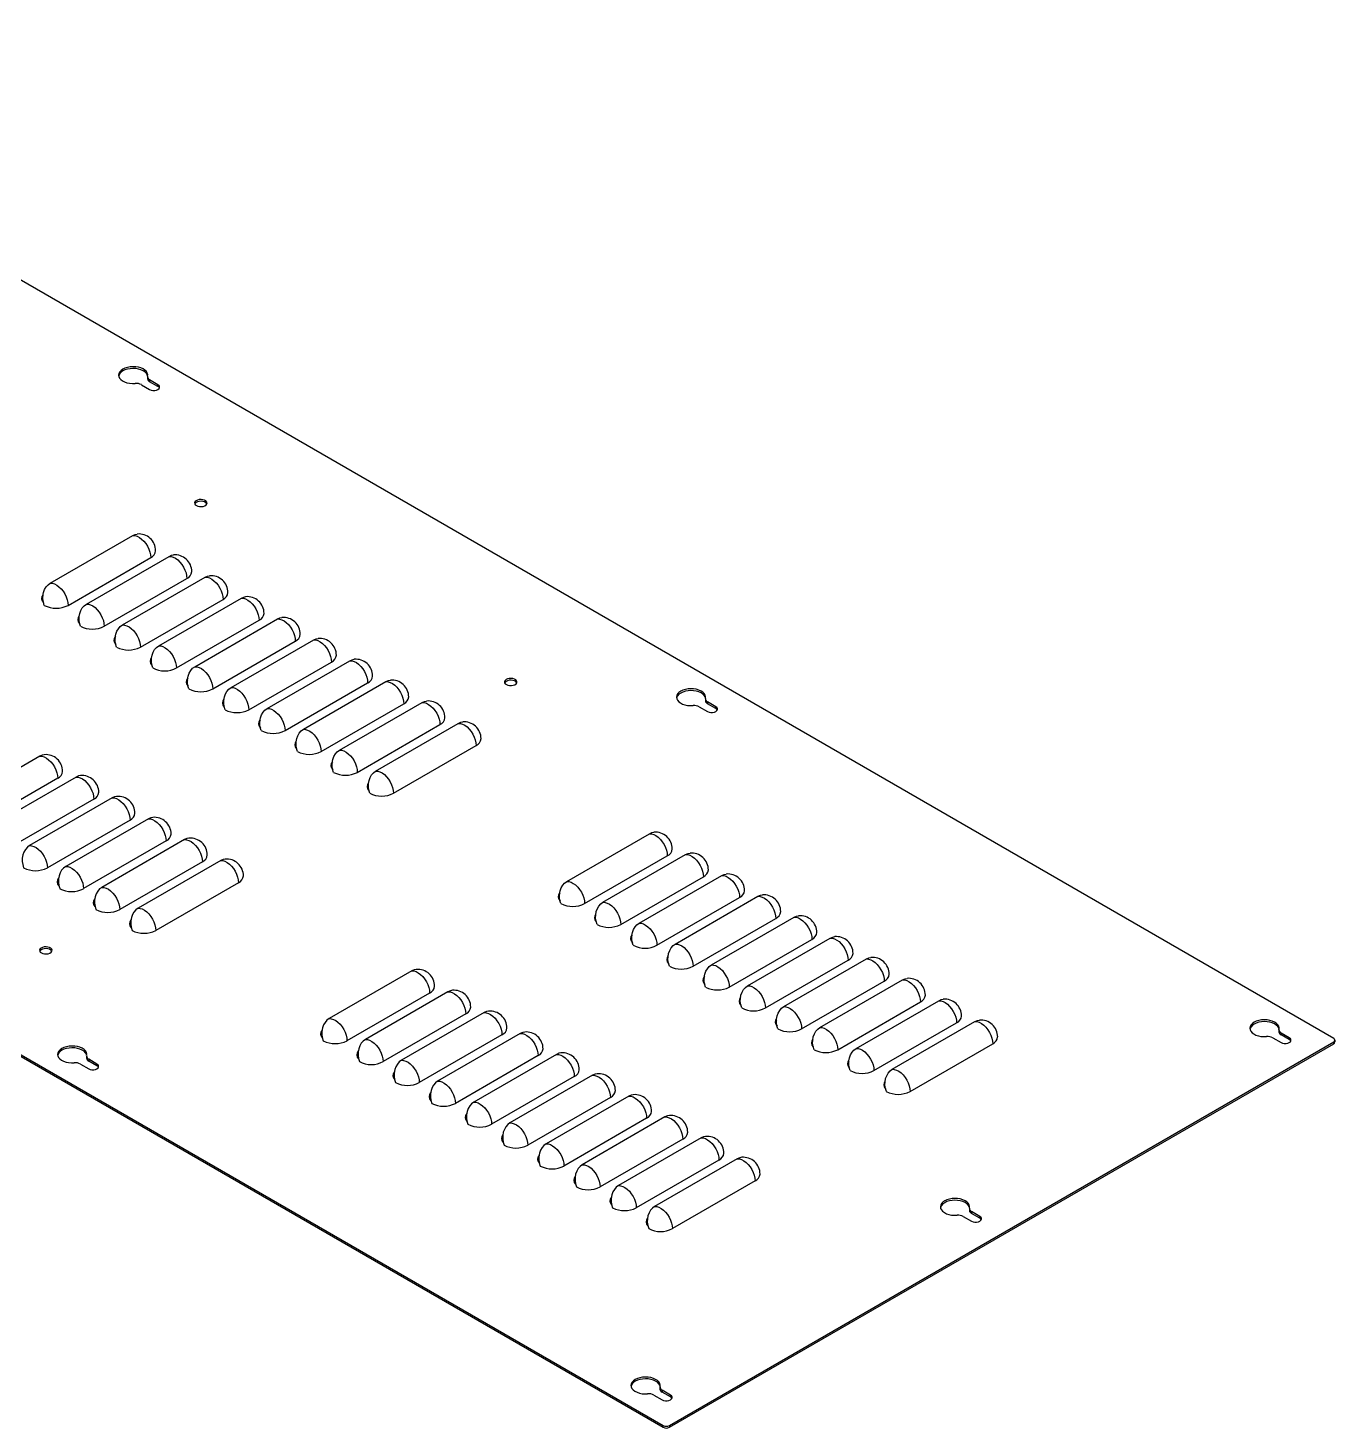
# Model space of a CAD drawing. Header units: millimetres. Extents: x -826 to 1751, y -781 to 1045.
# Drawn here: x 857 to 1751, y 86 to 1044 of the extents above; entities that cross this region are included whole.
import ezdxf

# ---------------------------------------------------------------- set-up
doc = ezdxf.new("R2010")
doc.units = ezdxf.units.MM

msp = doc.modelspace()

# ---------------------------------------------------------------- linework, layer by layer
at = {"color": 7, "linetype": 'Continuous', "lineweight": 25}
for p, q in [((1750.36, 352.81), (552.52, 1044.31)), ((938.55, 805.51), (938.55, 804.28)), ((934.36, 800.2), (940.01, 796.93)), ((945.67, 800.2), (940.01, 803.47)), ((940.01, 803.47), (940.01, 802.24)), ((945.67, 798.98), (940.01, 802.24)), ((945.67, 798.98), (945.67, 800.2)), ((93.61, 779.38), (1291.44, 87.88)), ((93.61, 778.16), (1291.44, 86.66)), ((871.95, 664.34), (928.52, 697)), ((884.15, 649.16), (940.72, 681.82)), ((896.7, 650.05), (953.27, 682.71)), ((908.9, 634.88), (965.47, 667.53)), ((921.45, 635.76), (978.02, 668.42)), ((933.65, 620.59), (990.22, 653.25)), ((946.2, 621.48), (1002.77, 654.13)), ((958.4, 606.3), (1014.97, 638.96)), ((970.95, 607.19), (1027.52, 639.85)), ((983.15, 592.02), (1039.71, 624.67)), ((995.7, 592.9), (1052.27, 625.56)), ((1007.89, 577.73), (1064.46, 610.39)), ((1020.45, 578.62), (1077.01, 611.27)), ((1032.64, 563.44), (1089.21, 596.1)), ((1045.19, 564.33), (1101.76, 596.99)), ((1320.39, 585.08), (1320.39, 583.85)), ((1057.39, 549.16), (1113.96, 581.81)), ((1069.94, 550.04), (1126.51, 582.7)), ((1316.19, 579.77), (1321.85, 576.5)), ((1327.51, 579.77), (1321.85, 583.04)), ((1321.85, 583.04), (1321.85, 581.81)), ((1327.51, 578.55), (1321.85, 581.81)), ((1327.51, 578.55), (1327.51, 579.77)), ((1082.14, 534.87), (1138.71, 567.52)), ((1094.69, 535.75), (1151.26, 568.41)), ((1106.89, 520.58), (1163.46, 553.24)), ((864.88, 545.96), (808.31, 513.3)), ((877.08, 530.79), (820.51, 498.13)), ((889.63, 531.67), (833.06, 499.02)), ((901.83, 516.5), (845.26, 483.84)), ((914.38, 517.39), (857.81, 484.73)), ((926.58, 502.21), (870.01, 469.56)), ((939.13, 503.1), (882.56, 470.44)), ((963.88, 488.81), (907.31, 456.15)), ((1225.51, 460.24), (1282.08, 492.89)), ((951.33, 487.92), (894.76, 455.27)), ((976.08, 473.64), (919.51, 440.98)), ((988.63, 474.52), (932.06, 441.87)), ((1237.7, 445.06), (1294.27, 477.72)), ((1250.26, 445.95), (1306.82, 478.61)), ((1262.45, 430.78), (1319.02, 463.43)), ((1275, 431.66), (1331.57, 464.32)), ((1000.82, 459.35), (944.26, 426.69)), ((1287.2, 416.49), (1343.77, 449.15)), ((1299.75, 417.38), (1356.32, 450.03)), ((1311.95, 402.2), (1368.52, 434.86)), ((1324.5, 403.09), (1381.07, 435.74)), ((1336.7, 387.91), (1393.27, 420.57)), ((1349.25, 388.8), (1405.82, 421.46)), ((1361.45, 373.63), (1418.02, 406.28)), ((1374, 374.51), (1430.57, 407.17)), ((1119.44, 399.01), (1062.87, 366.35)), ((1398.75, 360.23), (1455.32, 392.88)), ((1131.64, 383.83), (1075.07, 351.18)), ((1144.19, 384.72), (1087.62, 352.06)), ((1386.2, 359.34), (1442.77, 392)), ((1410.95, 345.05), (1467.51, 377.71)), ((1423.5, 345.94), (1480.07, 378.6)), ((1156.39, 369.55), (1099.82, 336.89)), ((1168.94, 370.43), (1112.37, 337.78)), ((1448.25, 331.65), (1504.81, 364.31)), ((1181.14, 355.26), (1124.57, 322.6)), ((1193.69, 356.14), (1137.12, 323.49)), ((1435.69, 330.77), (1492.26, 363.42)), ((1712.83, 358.52), (1712.83, 357.3)), ((1719.95, 353.22), (1714.29, 356.48)), ((1714.29, 356.48), (1714.29, 355.26)), ((1719.95, 351.99), (1714.29, 355.26)), ((1295.69, 87.88), (1750.36, 350.36)), ((1295.69, 86.66), (1750.36, 349.13)), ((1460.44, 316.48), (1517.01, 349.14)), ((1708.64, 353.22), (1714.29, 349.95)), ((1719.95, 351.99), (1719.95, 353.22)), ((1750.36, 349.13), (1750.36, 350.36)), ((1751.24, 350.36), (1751.24, 351.58)), ((896.83, 340.56), (896.83, 339.34)), ((903.95, 335.26), (898.29, 338.52)), ((898.29, 338.52), (898.29, 337.3)), ((903.95, 334.03), (898.29, 337.3)), ((1205.88, 340.97), (1149.32, 308.31)), ((1218.44, 341.86), (1161.87, 309.2)), ((892.64, 335.26), (898.29, 331.99)), ((903.95, 334.03), (903.95, 335.26)), ((1230.63, 326.68), (1174.06, 294.03)), ((1243.18, 327.57), (1186.62, 294.91)), ((1255.38, 312.4), (1198.81, 279.74)), ((1267.93, 313.28), (1211.36, 280.63)), ((1280.13, 298.11), (1223.56, 265.45)), ((1292.68, 299), (1236.11, 266.34)), ((1304.88, 283.82), (1248.31, 251.17)), ((1317.43, 284.71), (1260.86, 252.05)), ((1329.63, 269.54), (1273.06, 236.88)), ((1342.18, 270.42), (1285.61, 237.77)), ((1354.38, 255.25), (1297.81, 222.59)), ((1496.86, 230.96), (1502.52, 227.69)), ((1501.05, 236.27), (1501.05, 235.04)), ((1508.17, 230.96), (1502.52, 234.23)), ((1502.52, 234.23), (1502.52, 233)), ((1508.17, 229.74), (1502.52, 233)), ((1508.17, 229.74), (1508.17, 230.96)), ((1285.08, 108.7), (1290.74, 105.44)), ((1289.27, 114.01), (1289.27, 112.78)), ((1296.39, 108.7), (1290.74, 111.97)), ((1290.74, 111.97), (1290.74, 110.74)), ((1296.39, 107.48), (1290.74, 110.74)), ((1296.39, 107.48), (1296.39, 108.7)), ((1291.44, 86.66), (1291.44, 87.88)), ((1295.69, 87.88), (1295.69, 86.66))]:
    msp.add_line(p, q, dxfattribs=at)
at = {"color": 7, "linetype": 'Continuous', "lineweight": 25, "flags": 128}
for points in [[(938.6, 805.92), (938.69, 807.02), (938.41, 808.12), (937.77, 809.16), (936.8, 810.12), (935.53, 810.95), (934.01, 811.62), (932.29, 812.12), (930.44, 812.42), (928.53, 812.5), (926.62, 812.38), (924.79, 812.05), (923.11, 811.52), (921.63, 810.81), (920.41, 809.96), (919.49, 808.99), (918.92, 807.93), (918.7, 806.83), (918.85, 805.72), (919.37, 804.66), (920.22, 803.67), (921.39, 802.79), (922.83, 802.06), (924.49, 801.5), (926.3, 801.13), (928.2, 800.97), (930.11, 801.02)], [(938.64, 806.12), (938.41, 806.89), (937.77, 807.94), (936.8, 808.89), (935.53, 809.72), (934.01, 810.4), (932.29, 810.89), (930.44, 811.19), (928.53, 811.28), (926.62, 811.15), (924.79, 810.82), (923.11, 810.29), (921.63, 809.59), (920.41, 808.73), (919.49, 807.76), (918.92, 806.7), (918.76, 806.12)], [(940.01, 796.93), (941.03, 796.51), (942.22, 796.29), (943.47, 796.29), (944.66, 796.51), (945.67, 796.93), (946.41, 797.52), (946.79, 798.21), (946.79, 798.93), (946.41, 799.62), (945.67, 800.2)], [(946.7, 797.96), (946.41, 798.39), (945.67, 798.98)], [(972.01, 717.44), (973.03, 717), (974.22, 716.76), (975.49, 716.73), (976.71, 716.92), (977.79, 717.31), (978.61, 717.87), (979.12, 718.54), (979.26, 719.26), (979.03, 719.98), (978.43, 720.63), (977.54, 721.15), (976.42, 721.49), (975.17, 721.62), (973.91, 721.54), (972.75, 721.25), (971.79, 720.77), (971.12, 720.15), (970.79, 719.45), (970.84, 718.72), (971.26, 718.03), (972.01, 717.44)], [(979.13, 718.56), (979.03, 718.76), (978.43, 719.4), (977.54, 719.92), (976.42, 720.26), (975.17, 720.4), (973.91, 720.32), (972.75, 720.02), (971.79, 719.55), (971.12, 718.93), (970.9, 718.56)], [(928.52, 697), (930.19, 697.71), (931.56, 697.97)], [(928.52, 697), (929.93, 696.92), (931.43, 696.48), (932.97, 695.67), (934.51, 694.53), (935.97, 693.11), (937.3, 691.44), (938.47, 689.6), (939.43, 687.64), (940.14, 685.65), (940.57, 683.68), (940.72, 681.82)], [(953.27, 682.71), (954.94, 683.42), (956.31, 683.68)], [(953.27, 682.71), (954.68, 682.64), (956.18, 682.19), (957.72, 681.38), (959.25, 680.25), (960.71, 678.82), (962.05, 677.15), (963.22, 675.31), (964.18, 673.36), (964.89, 671.36), (965.32, 669.4), (965.47, 667.53)], [(867.89, 649.16), (867.25, 651.3), (866.95, 653.53), (867, 655.78), (867.39, 657.95), (868.12, 659.96), (869.15, 661.74), (870.45, 663.22), (871.95, 664.34)], [(871.95, 664.34), (873.36, 664.27), (874.86, 663.82), (876.41, 663.02), (877.94, 661.88), (879.4, 660.45), (880.74, 658.79), (881.9, 656.94), (882.86, 654.99), (883.57, 652.99), (884, 651.03), (884.15, 649.16)], [(978.02, 668.42), (979.68, 669.14), (981.06, 669.4)], [(978.02, 668.42), (979.43, 668.35), (980.93, 667.9), (982.47, 667.1), (984, 665.96), (985.46, 664.53), (986.8, 662.87), (987.97, 661.02), (988.93, 659.07), (989.63, 657.07), (990.07, 655.11), (990.22, 653.25)], [(1002.77, 654.13), (1004.43, 654.85), (1005.81, 655.11)], [(1002.77, 654.13), (1004.17, 654.06), (1005.68, 653.62), (1007.22, 652.81), (1008.75, 651.67), (1010.21, 650.25), (1011.55, 648.58), (1012.72, 646.74), (1013.68, 644.78), (1014.38, 642.79), (1014.82, 640.82), (1014.97, 638.96)], [(892.64, 634.88), (892, 637.01), (891.7, 639.25), (891.75, 641.49), (892.14, 643.66), (892.87, 645.68), (893.9, 647.46), (895.19, 648.93), (896.7, 650.05)], [(896.7, 650.05), (898.11, 649.98), (899.61, 649.53), (901.16, 648.73), (902.69, 647.59), (904.15, 646.16), (905.49, 644.5), (906.65, 642.65), (907.61, 640.7), (908.32, 638.7), (908.75, 636.74), (908.9, 634.88)], [(917.39, 620.59), (916.75, 622.73), (916.45, 624.96), (916.5, 627.2), (916.89, 629.38), (917.62, 631.39), (918.65, 633.17), (919.94, 634.65), (921.45, 635.76)], [(921.45, 635.76), (922.86, 635.69), (924.36, 635.25), (925.9, 634.44), (927.43, 633.3), (928.89, 631.88), (930.23, 630.21), (931.4, 628.37), (932.36, 626.41), (933.07, 624.42), (933.5, 622.45), (933.65, 620.59)], [(1027.52, 639.85), (1029.18, 640.56), (1030.56, 640.82)], [(1027.52, 639.85), (1028.92, 639.78), (1030.43, 639.33), (1031.97, 638.52), (1033.5, 637.39), (1034.96, 635.96), (1036.3, 634.29), (1037.47, 632.45), (1038.42, 630.49), (1039.13, 628.5), (1039.57, 626.53), (1039.71, 624.67)], [(1052.27, 625.56), (1053.93, 626.27), (1055.31, 626.53)], [(1052.27, 625.56), (1053.67, 625.49), (1055.17, 625.04), (1056.72, 624.24), (1058.25, 623.1), (1059.71, 621.67), (1061.05, 620.01), (1062.22, 618.16), (1063.17, 616.21), (1063.88, 614.21), (1064.32, 612.25), (1064.46, 610.39)], [(942.13, 606.3), (941.5, 608.44), (941.2, 610.67), (941.25, 612.92), (941.64, 615.09), (942.37, 617.1), (943.4, 618.88), (944.69, 620.36), (946.2, 621.48)], [(946.2, 621.48), (947.61, 621.41), (949.11, 620.96), (950.65, 620.15), (952.18, 619.02), (953.64, 617.59), (954.98, 615.92), (956.15, 614.08), (957.11, 612.13), (957.81, 610.13), (958.25, 608.17), (958.4, 606.3)], [(966.88, 592.02), (966.25, 594.15), (965.95, 596.38), (965.99, 598.63), (966.39, 600.8), (967.12, 602.82), (968.15, 604.6), (969.44, 606.07), (970.95, 607.19)], [(970.95, 607.19), (972.35, 607.12), (973.86, 606.67), (975.4, 605.87), (976.93, 604.73), (978.39, 603.3), (979.73, 601.64), (980.9, 599.79), (981.86, 597.84), (982.56, 595.84), (983, 593.88), (983.15, 592.02)], [(1077.01, 611.27), (1078.68, 611.99), (1080.06, 612.25)], [(1077.01, 611.27), (1078.42, 611.2), (1079.92, 610.76), (1081.47, 609.95), (1083, 608.81), (1084.46, 607.38), (1085.8, 605.72), (1086.97, 603.88), (1087.92, 601.92), (1088.63, 599.92), (1089.07, 597.96), (1089.21, 596.1)], [(1101.76, 596.99), (1103.43, 597.7), (1104.8, 597.96)], [(1101.76, 596.99), (1103.17, 596.91), (1104.67, 596.47), (1106.22, 595.66), (1107.75, 594.52), (1109.21, 593.1), (1110.55, 591.43), (1111.71, 589.59), (1112.67, 587.63), (1113.38, 585.64), (1113.81, 583.67), (1113.96, 581.81)], [(1184.14, 594.98), (1185.16, 594.54), (1186.36, 594.3), (1187.62, 594.27), (1188.85, 594.46), (1189.92, 594.85), (1190.74, 595.41), (1191.25, 596.08), (1191.39, 596.8), (1191.16, 597.52), (1190.57, 598.17), (1189.67, 598.68), (1188.55, 599.03), (1187.31, 599.16), (1186.05, 599.08), (1184.89, 598.79), (1183.93, 598.31), (1183.25, 597.69), (1182.92, 596.99), (1182.97, 596.25), (1183.39, 595.56), (1184.14, 594.98)], [(1191.26, 596.1), (1191.16, 596.3), (1190.57, 596.94), (1189.67, 597.46), (1188.55, 597.8), (1187.31, 597.94), (1186.05, 597.86), (1184.89, 597.56), (1183.93, 597.09), (1183.25, 596.47), (1183.03, 596.1)], [(991.63, 577.73), (990.99, 579.86), (990.69, 582.1), (990.74, 584.34), (991.14, 586.51), (991.86, 588.53), (992.89, 590.31), (994.19, 591.79), (995.7, 592.9)], [(995.7, 592.9), (997.1, 592.83), (998.61, 592.39), (1000.15, 591.58), (1001.68, 590.44), (1003.14, 589.02), (1004.48, 587.35), (1005.65, 585.51), (1006.6, 583.55), (1007.31, 581.56), (1007.75, 579.59), (1007.89, 577.73)], [(1320.44, 585.49), (1320.52, 586.59), (1320.24, 587.69), (1319.61, 588.73), (1318.64, 589.69), (1317.37, 590.52), (1315.85, 591.19), (1314.13, 591.69), (1312.28, 591.99), (1310.37, 592.07), (1308.46, 591.95), (1306.63, 591.62), (1304.95, 591.09), (1303.47, 590.38), (1302.25, 589.53), (1301.33, 588.56), (1300.75, 587.5), (1300.54, 586.4), (1300.69, 585.29), (1301.2, 584.23), (1302.06, 583.24), (1303.23, 582.36), (1304.67, 581.63), (1306.33, 581.07), (1308.14, 580.7), (1310.03, 580.54), (1311.95, 580.59)], [(1320.48, 585.69), (1320.24, 586.46), (1319.61, 587.51), (1318.64, 588.46), (1317.37, 589.29), (1315.85, 589.97), (1314.13, 590.46), (1312.28, 590.76), (1310.37, 590.85), (1308.46, 590.72), (1306.63, 590.39), (1304.95, 589.86), (1303.47, 589.16), (1302.25, 588.3), (1301.33, 587.33), (1300.75, 586.27), (1300.59, 585.69)], [(1016.38, 563.44), (1015.74, 565.58), (1015.44, 567.81), (1015.49, 570.06), (1015.89, 572.23), (1016.61, 574.24), (1017.64, 576.02), (1018.94, 577.5), (1020.45, 578.62)], [(1020.45, 578.62), (1021.85, 578.55), (1023.35, 578.1), (1024.9, 577.29), (1026.43, 576.16), (1027.89, 574.73), (1029.23, 573.06), (1030.4, 571.22), (1031.35, 569.26), (1032.06, 567.27), (1032.5, 565.3), (1032.64, 563.44)], [(1126.51, 582.7), (1128.18, 583.41), (1129.55, 583.67)], [(1126.51, 582.7), (1127.92, 582.63), (1129.42, 582.18), (1130.96, 581.37), (1132.49, 580.24), (1133.96, 578.81), (1135.29, 577.14), (1136.46, 575.3), (1137.42, 573.35), (1138.13, 571.35), (1138.56, 569.39), (1138.71, 567.52)], [(1321.85, 576.5), (1322.86, 576.08), (1324.05, 575.86), (1325.3, 575.86), (1326.49, 576.08), (1327.51, 576.5), (1328.24, 577.09), (1328.63, 577.78), (1328.63, 578.5), (1328.24, 579.19), (1327.51, 579.77)], [(1328.54, 577.53), (1328.24, 577.96), (1327.51, 578.55)], [(1151.26, 568.41), (1152.93, 569.13), (1154.3, 569.39)], [(1151.26, 568.41), (1152.67, 568.34), (1154.17, 567.89), (1155.71, 567.09), (1157.24, 565.95), (1158.7, 564.52), (1160.04, 562.86), (1161.21, 561.01), (1162.17, 559.06), (1162.88, 557.06), (1163.31, 555.1), (1163.46, 553.24)], [(1041.13, 549.16), (1040.49, 551.29), (1040.19, 553.52), (1040.24, 555.77), (1040.64, 557.94), (1041.36, 559.95), (1042.39, 561.73), (1043.69, 563.21), (1045.19, 564.33)], [(1045.19, 564.33), (1046.6, 564.26), (1048.1, 563.81), (1049.65, 563.01), (1051.18, 561.87), (1052.64, 560.44), (1053.98, 558.78), (1055.15, 556.93), (1056.1, 554.98), (1056.81, 552.98), (1057.25, 551.02), (1057.39, 549.16)], [(867.92, 546.93), (866.55, 546.67), (864.88, 545.96)], [(1065.88, 534.87), (1065.24, 537), (1064.94, 539.24), (1064.99, 541.48), (1065.38, 543.65), (1066.11, 545.67), (1067.14, 547.45), (1068.44, 548.92), (1069.94, 550.04)], [(1069.94, 550.04), (1071.35, 549.97), (1072.85, 549.52), (1074.4, 548.72), (1075.93, 547.58), (1077.39, 546.15), (1078.73, 544.49), (1079.89, 542.64), (1080.85, 540.69), (1081.56, 538.69), (1081.99, 536.73), (1082.14, 534.87)], [(864.88, 545.96), (866.29, 545.89), (867.79, 545.44), (869.34, 544.64), (870.87, 543.5), (872.33, 542.07), (873.67, 540.41), (874.83, 538.56), (875.79, 536.61), (876.5, 534.61), (876.93, 532.65), (877.08, 530.79)], [(892.67, 532.65), (891.3, 532.39), (889.63, 531.67)], [(889.63, 531.67), (891.04, 531.6), (892.54, 531.16), (894.08, 530.35), (895.61, 529.21), (897.08, 527.78), (898.41, 526.12), (899.58, 524.28), (900.54, 522.32), (901.25, 520.32), (901.68, 518.36), (901.83, 516.5)], [(1090.63, 520.58), (1089.99, 522.72), (1089.69, 524.95), (1089.74, 527.19), (1090.13, 529.37), (1090.86, 531.38), (1091.89, 533.16), (1093.18, 534.64), (1094.69, 535.75)], [(1094.69, 535.75), (1096.1, 535.68), (1097.6, 535.24), (1099.14, 534.43), (1100.68, 533.29), (1102.14, 531.87), (1103.47, 530.2), (1104.64, 528.36), (1105.6, 526.4), (1106.31, 524.41), (1106.74, 522.44), (1106.89, 520.58)], [(917.42, 518.36), (916.04, 518.1), (914.38, 517.39)], [(914.38, 517.39), (915.79, 517.32), (917.29, 516.87), (918.83, 516.06), (920.36, 514.92), (921.82, 513.5), (923.16, 511.83), (924.33, 509.99), (925.29, 508.03), (926, 506.04), (926.43, 504.07), (926.58, 502.21)], [(942.17, 504.07), (940.79, 503.81), (939.13, 503.1)], [(939.13, 503.1), (940.53, 503.03), (942.04, 502.58), (943.58, 501.77), (945.11, 500.64), (946.57, 499.21), (947.91, 497.54), (949.08, 495.7), (950.04, 493.75), (950.74, 491.75), (951.18, 489.79), (951.33, 487.92)], [(966.92, 489.79), (965.54, 489.53), (963.88, 488.81)], [(963.88, 488.81), (965.28, 488.74), (966.79, 488.29), (968.33, 487.49), (969.86, 486.35), (971.32, 484.92), (972.66, 483.26), (973.83, 481.41), (974.78, 479.46), (975.49, 477.46), (975.93, 475.5), (976.08, 473.64)], [(1282.08, 492.89), (1283.74, 493.61), (1285.12, 493.87)], [(1282.08, 492.89), (1283.48, 492.82), (1284.98, 492.38), (1286.53, 491.57), (1288.06, 490.43), (1289.52, 489.01), (1290.86, 487.34), (1292.03, 485.5), (1292.98, 483.54), (1293.69, 481.55), (1294.13, 479.58), (1294.27, 477.72)], [(857.81, 484.73), (856.3, 483.61), (855.01, 482.13), (853.98, 480.35), (853.25, 478.34), (852.86, 476.17), (852.81, 473.92), (853.11, 471.69), (853.75, 469.56)], [(857.81, 484.73), (859.22, 484.66), (860.72, 484.21), (862.26, 483.41), (863.79, 482.27), (865.26, 480.84), (866.59, 479.18), (867.76, 477.33), (868.72, 475.38), (869.43, 473.38), (869.86, 471.42), (870.01, 469.56)], [(1306.82, 478.61), (1308.49, 479.32), (1309.87, 479.58)], [(882.56, 470.44), (881.05, 469.32), (879.76, 467.85), (878.73, 466.07), (878, 464.05), (877.61, 461.88), (877.56, 459.64), (877.86, 457.4), (878.49, 455.27)], [(882.56, 470.44), (883.97, 470.37), (885.47, 469.93), (887.01, 469.12), (888.54, 467.98), (890, 466.55), (891.34, 464.89), (892.51, 463.04), (893.47, 461.09), (894.18, 459.09), (894.61, 457.13), (894.76, 455.27)], [(991.67, 475.5), (990.29, 475.24), (988.63, 474.52)], [(988.63, 474.52), (990.03, 474.45), (991.53, 474.01), (993.08, 473.2), (994.61, 472.06), (996.07, 470.64), (997.41, 468.97), (998.58, 467.13), (999.53, 465.17), (1000.24, 463.18), (1000.68, 461.21), (1000.82, 459.35)], [(1306.82, 478.61), (1308.23, 478.54), (1309.73, 478.09), (1311.28, 477.28), (1312.81, 476.15), (1314.27, 474.72), (1315.61, 473.05), (1316.78, 471.21), (1317.73, 469.25), (1318.44, 467.26), (1318.87, 465.29), (1319.02, 463.43)], [(1221.44, 445.06), (1220.8, 447.2), (1220.5, 449.43), (1220.55, 451.68), (1220.95, 453.85), (1221.67, 455.86), (1222.7, 457.64), (1224, 459.12), (1225.51, 460.24)], [(1225.51, 460.24), (1226.91, 460.17), (1228.42, 459.72), (1229.96, 458.91), (1231.49, 457.78), (1232.95, 456.35), (1234.29, 454.68), (1235.46, 452.84), (1236.41, 450.88), (1237.12, 448.89), (1237.56, 446.92), (1237.7, 445.06)], [(1331.57, 464.32), (1333.24, 465.03), (1334.61, 465.29)], [(1331.57, 464.32), (1332.98, 464.25), (1334.48, 463.8), (1336.03, 463), (1337.56, 461.86), (1339.02, 460.43), (1340.36, 458.77), (1341.52, 456.92), (1342.48, 454.97), (1343.19, 452.97), (1343.62, 451.01), (1343.77, 449.15)], [(907.31, 456.15), (905.8, 455.04), (904.51, 453.56), (903.48, 451.78), (902.75, 449.77), (902.35, 447.59), (902.31, 445.35), (902.61, 443.12), (903.24, 440.98)], [(907.31, 456.15), (908.72, 456.08), (910.22, 455.64), (911.76, 454.83), (913.29, 453.69), (914.75, 452.27), (916.09, 450.6), (917.26, 448.76), (918.22, 446.8), (918.92, 444.81), (919.36, 442.84), (919.51, 440.98)], [(1356.32, 450.03), (1357.99, 450.75), (1359.36, 451.01)], [(932.06, 441.87), (930.55, 440.75), (929.26, 439.27), (928.23, 437.49), (927.5, 435.48), (927.1, 433.31), (927.05, 431.06), (927.35, 428.83), (927.99, 426.69)], [(932.06, 441.87), (933.46, 441.8), (934.97, 441.35), (936.51, 440.54), (938.04, 439.41), (939.5, 437.98), (940.84, 436.31), (942.01, 434.47), (942.96, 432.52), (943.67, 430.52), (944.11, 428.56), (944.26, 426.69)], [(1246.19, 430.78), (1245.55, 432.91), (1245.25, 435.14), (1245.3, 437.39), (1245.7, 439.56), (1246.42, 441.58), (1247.45, 443.36), (1248.75, 444.83), (1250.26, 445.95)], [(1250.26, 445.95), (1251.66, 445.88), (1253.16, 445.43), (1254.71, 444.63), (1256.24, 443.49), (1257.7, 442.06), (1259.04, 440.4), (1260.21, 438.55), (1261.16, 436.6), (1261.87, 434.6), (1262.31, 432.64), (1262.45, 430.78)], [(1356.32, 450.03), (1357.73, 449.96), (1359.23, 449.51), (1360.77, 448.71), (1362.3, 447.57), (1363.77, 446.14), (1365.1, 444.48), (1366.27, 442.63), (1367.23, 440.68), (1367.94, 438.68), (1368.37, 436.72), (1368.52, 434.86)], [(1270.94, 416.49), (1270.3, 418.62), (1270, 420.86), (1270.05, 423.1), (1270.45, 425.27), (1271.17, 427.29), (1272.2, 429.07), (1273.5, 430.55), (1275, 431.66)], [(1275, 431.66), (1276.41, 431.59), (1277.91, 431.15), (1279.46, 430.34), (1280.99, 429.2), (1282.45, 427.77), (1283.79, 426.11), (1284.96, 424.27), (1285.91, 422.31), (1286.62, 420.31), (1287.06, 418.35), (1287.2, 416.49)], [(1381.07, 435.74), (1382.73, 436.46), (1384.11, 436.72)], [(1381.07, 435.74), (1382.48, 435.67), (1383.98, 435.23), (1385.52, 434.42), (1387.05, 433.28), (1388.51, 431.86), (1389.85, 430.19), (1391.02, 428.35), (1391.98, 426.39), (1392.69, 424.4), (1393.12, 422.43), (1393.27, 420.57)], [(1405.82, 421.46), (1407.48, 422.17), (1408.86, 422.43)], [(865.94, 411.28), (866.96, 410.85), (868.16, 410.61), (869.42, 410.58), (870.65, 410.77), (871.72, 411.16), (872.55, 411.71), (873.05, 412.38), (873.2, 413.11), (872.96, 413.83), (872.37, 414.48), (871.47, 414.99), (870.35, 415.33), (869.11, 415.47), (867.85, 415.39), (866.69, 415.1), (865.73, 414.62), (865.05, 414), (864.73, 413.29), (864.77, 412.56), (865.19, 411.87), (865.94, 411.28)], [(873.06, 412.41), (872.96, 412.6), (872.37, 413.25), (871.47, 413.77), (870.35, 414.11), (869.11, 414.25), (867.85, 414.16), (866.69, 413.87), (865.73, 413.39), (865.05, 412.78), (864.83, 412.41)], [(1295.69, 402.2), (1295.05, 404.34), (1294.75, 406.57), (1294.8, 408.81), (1295.19, 410.99), (1295.92, 413), (1296.95, 414.78), (1298.24, 416.26), (1299.75, 417.38)], [(1299.75, 417.38), (1301.16, 417.31), (1302.66, 416.86), (1304.21, 416.05), (1305.74, 414.91), (1307.2, 413.49), (1308.54, 411.82), (1309.7, 409.98), (1310.66, 408.02), (1311.37, 406.03), (1311.8, 404.06), (1311.95, 402.2)], [(1405.82, 421.46), (1407.23, 421.39), (1408.73, 420.94), (1410.27, 420.13), (1411.8, 419), (1413.26, 417.57), (1414.6, 415.9), (1415.77, 414.06), (1416.73, 412.11), (1417.43, 410.11), (1417.87, 408.15), (1418.02, 406.28)], [(1320.44, 387.91), (1319.8, 390.05), (1319.5, 392.28), (1319.55, 394.53), (1319.94, 396.7), (1320.67, 398.71), (1321.7, 400.49), (1322.99, 401.97), (1324.5, 403.09)], [(1324.5, 403.09), (1325.91, 403.02), (1327.41, 402.57), (1328.95, 401.76), (1330.48, 400.63), (1331.95, 399.2), (1333.28, 397.53), (1334.45, 395.69), (1335.41, 393.74), (1336.12, 391.74), (1336.55, 389.78), (1336.7, 387.91)], [(1430.57, 407.17), (1432.23, 407.88), (1433.61, 408.15)], [(1430.57, 407.17), (1431.97, 407.1), (1433.48, 406.65), (1435.02, 405.85), (1436.55, 404.71), (1438.01, 403.28), (1439.35, 401.62), (1440.52, 399.77), (1441.47, 397.82), (1442.18, 395.82), (1442.62, 393.86), (1442.77, 392)], [(1122.48, 399.98), (1121.11, 399.72), (1119.44, 399.01)], [(1119.44, 399.01), (1120.85, 398.94), (1122.35, 398.49), (1123.89, 397.68), (1125.42, 396.55), (1126.88, 395.12), (1128.22, 393.45), (1129.39, 391.61), (1130.35, 389.65), (1131.06, 387.66), (1131.49, 385.69), (1131.64, 383.83)], [(1455.32, 392.88), (1456.98, 393.6), (1458.36, 393.86)], [(1455.32, 392.88), (1456.72, 392.81), (1458.23, 392.37), (1459.77, 391.56), (1461.3, 390.42), (1462.76, 389), (1464.1, 387.33), (1465.27, 385.49), (1466.22, 383.53), (1466.93, 381.54), (1467.37, 379.57), (1467.51, 377.71)], [(1147.23, 385.69), (1145.85, 385.43), (1144.19, 384.72)], [(1144.19, 384.72), (1145.6, 384.65), (1147.1, 384.2), (1148.64, 383.4), (1150.17, 382.26), (1151.63, 380.83), (1152.97, 379.17), (1154.14, 377.32), (1155.1, 375.37), (1155.8, 373.37), (1156.24, 371.41), (1156.39, 369.55)], [(1345.18, 373.63), (1344.55, 375.76), (1344.25, 377.99), (1344.3, 380.24), (1344.69, 382.41), (1345.42, 384.43), (1346.45, 386.21), (1347.74, 387.68), (1349.25, 388.8)], [(1349.25, 388.8), (1350.66, 388.73), (1352.16, 388.28), (1353.7, 387.48), (1355.23, 386.34), (1356.69, 384.91), (1358.03, 383.25), (1359.2, 381.4), (1360.16, 379.45), (1360.87, 377.45), (1361.3, 375.49), (1361.45, 373.63)], [(1369.93, 359.34), (1369.3, 361.47), (1369, 363.71), (1369.05, 365.95), (1369.44, 368.13), (1370.17, 370.14), (1371.2, 371.92), (1372.49, 373.4), (1374, 374.51)], [(1374, 374.51), (1375.41, 374.44), (1376.91, 374), (1378.45, 373.19), (1379.98, 372.05), (1381.44, 370.63), (1382.78, 368.96), (1383.95, 367.12), (1384.91, 365.16), (1385.61, 363.17), (1386.05, 361.2), (1386.2, 359.34)], [(1480.07, 378.6), (1481.73, 379.31), (1483.11, 379.57)], [(1480.07, 378.6), (1481.47, 378.53), (1482.97, 378.08), (1484.52, 377.27), (1486.05, 376.14), (1487.51, 374.71), (1488.85, 373.04), (1490.02, 371.2), (1490.97, 369.24), (1491.68, 367.25), (1492.12, 365.28), (1492.26, 363.42)], [(1062.87, 366.35), (1061.36, 365.23), (1060.07, 363.76), (1059.04, 361.98), (1058.31, 359.96), (1057.92, 357.79), (1057.87, 355.54), (1058.17, 353.31), (1058.81, 351.18)], [(1062.87, 366.35), (1064.28, 366.28), (1065.78, 365.83), (1067.33, 365.03), (1068.86, 363.89), (1070.32, 362.46), (1071.66, 360.8), (1072.82, 358.95), (1073.78, 357), (1074.49, 355), (1074.92, 353.04), (1075.07, 351.18)], [(1171.98, 371.41), (1170.6, 371.15), (1168.94, 370.43)], [(1168.94, 370.43), (1170.34, 370.36), (1171.85, 369.92), (1173.39, 369.11), (1174.92, 367.97), (1176.38, 366.54), (1177.72, 364.88), (1178.89, 363.03), (1179.85, 361.08), (1180.55, 359.08), (1180.99, 357.12), (1181.14, 355.26)], [(1504.81, 364.31), (1506.48, 365.02), (1507.86, 365.28)], [(1504.81, 364.31), (1506.22, 364.24), (1507.72, 363.79), (1509.27, 362.99), (1510.8, 361.85), (1512.26, 360.42), (1513.6, 358.76), (1514.77, 356.91), (1515.72, 354.96), (1516.43, 352.96), (1516.86, 351), (1517.01, 349.14)], [(1712.88, 358.93), (1712.97, 360.04), (1712.69, 361.13), (1712.05, 362.18), (1711.08, 363.13), (1709.81, 363.96), (1708.29, 364.64), (1706.57, 365.14), (1704.73, 365.43), (1702.81, 365.52), (1700.91, 365.4), (1699.08, 365.06), (1697.39, 364.53), (1695.91, 363.83), (1694.69, 362.98), (1693.77, 362), (1693.2, 360.95), (1692.98, 359.85), (1693.13, 358.74), (1693.65, 357.67), (1694.51, 356.68), (1695.68, 355.81), (1697.12, 355.07), (1698.77, 354.51), (1700.58, 354.14), (1702.48, 353.98), (1704.4, 354.03)], [(1712.92, 359.14), (1712.69, 359.91), (1712.05, 360.95), (1711.08, 361.91), (1709.81, 362.74), (1708.29, 363.42), (1706.57, 363.91), (1704.73, 364.21), (1702.81, 364.3), (1700.91, 364.17), (1699.08, 363.84), (1697.39, 363.31), (1695.91, 362.61), (1694.69, 361.75), (1693.77, 360.78), (1693.2, 359.72), (1693.04, 359.14)], [(1196.73, 357.12), (1195.35, 356.86), (1193.69, 356.14)], [(1193.69, 356.14), (1195.09, 356.07), (1196.6, 355.63), (1198.14, 354.82), (1199.67, 353.68), (1201.13, 352.26), (1202.47, 350.59), (1203.64, 348.75), (1204.59, 346.79), (1205.3, 344.8), (1205.74, 342.83), (1205.88, 340.97)], [(1394.68, 345.05), (1394.05, 347.19), (1393.75, 349.42), (1393.79, 351.67), (1394.19, 353.84), (1394.92, 355.85), (1395.95, 357.63), (1397.24, 359.11), (1398.75, 360.23)], [(1398.75, 360.23), (1400.15, 360.16), (1401.66, 359.71), (1403.2, 358.9), (1404.73, 357.77), (1406.19, 356.34), (1407.53, 354.67), (1408.7, 352.83), (1409.65, 350.87), (1410.36, 348.88), (1410.8, 346.91), (1410.95, 345.05)], [(896.88, 340.97), (896.97, 342.08), (896.69, 343.17), (896.05, 344.22), (895.08, 345.17), (893.81, 346), (892.29, 346.68), (890.57, 347.17), (888.72, 347.47), (886.81, 347.56), (884.91, 347.43), (883.08, 347.1), (881.39, 346.57), (879.91, 345.87), (878.69, 345.01), (877.77, 344.04), (877.2, 342.98), (876.98, 341.88), (877.13, 340.78), (877.65, 339.71), (878.51, 338.72), (879.68, 337.84), (881.11, 337.11), (882.77, 336.55), (884.58, 336.18), (886.48, 336.02), (888.39, 336.07)], [(896.92, 341.17), (896.69, 341.95), (896.05, 342.99), (895.08, 343.95), (893.81, 344.78), (892.29, 345.45), (890.57, 345.95), (888.72, 346.25), (886.81, 346.33), (884.91, 346.21), (883.08, 345.88), (881.39, 345.35), (879.91, 344.64), (878.69, 343.79), (877.77, 342.82), (877.2, 341.76), (877.04, 341.17)], [(1087.62, 352.06), (1086.11, 350.95), (1084.82, 349.47), (1083.79, 347.69), (1083.06, 345.67), (1082.67, 343.5), (1082.62, 341.26), (1082.92, 339.02), (1083.56, 336.89)], [(1087.62, 352.06), (1089.03, 351.99), (1090.53, 351.55), (1092.07, 350.74), (1093.6, 349.6), (1095.07, 348.17), (1096.4, 346.51), (1097.57, 344.67), (1098.53, 342.71), (1099.24, 340.72), (1099.67, 338.75), (1099.82, 336.89)], [(1419.43, 330.77), (1418.79, 332.9), (1418.49, 335.13), (1418.54, 337.38), (1418.94, 339.55), (1419.66, 341.57), (1420.69, 343.35), (1421.99, 344.82), (1423.5, 345.94)], [(1423.5, 345.94), (1424.9, 345.87), (1426.41, 345.42), (1427.95, 344.62), (1429.48, 343.48), (1430.94, 342.05), (1432.28, 340.39), (1433.45, 338.54), (1434.4, 336.59), (1435.11, 334.59), (1435.55, 332.63), (1435.69, 330.77)], [(1714.29, 349.95), (1715.31, 349.53), (1716.5, 349.3), (1717.75, 349.3), (1718.94, 349.53), (1719.95, 349.95), (1720.69, 350.54), (1721.07, 351.22), (1721.07, 351.95), (1720.69, 352.63), (1719.95, 353.22)], [(1720.98, 350.97), (1720.69, 351.41), (1719.95, 351.99)], [(1112.37, 337.78), (1110.86, 336.66), (1109.57, 335.18), (1108.54, 333.4), (1107.81, 331.39), (1107.42, 329.21), (1107.37, 326.97), (1107.67, 324.74), (1108.3, 322.6)], [(1112.37, 337.78), (1113.78, 337.71), (1115.28, 337.26), (1116.82, 336.45), (1118.35, 335.31), (1119.81, 333.89), (1121.15, 332.22), (1122.32, 330.38), (1123.28, 328.42), (1123.98, 326.43), (1124.42, 324.46), (1124.57, 322.6)], [(1221.48, 342.83), (1220.1, 342.57), (1218.44, 341.86)], [(1218.44, 341.86), (1219.84, 341.79), (1221.34, 341.34), (1222.89, 340.53), (1224.42, 339.4), (1225.88, 337.97), (1227.22, 336.3), (1228.39, 334.46), (1229.34, 332.51), (1230.05, 330.51), (1230.49, 328.55), (1230.63, 326.68)], [(898.29, 331.99), (899.31, 331.57), (900.5, 331.34), (901.75, 331.34), (902.94, 331.57), (903.95, 331.99), (904.69, 332.57), (905.07, 333.26), (905.07, 333.98), (904.69, 334.67), (903.95, 335.26)], [(904.98, 333.01), (904.69, 333.45), (903.95, 334.03)], [(1246.23, 328.55), (1244.85, 328.28), (1243.18, 327.57)], [(1243.18, 327.57), (1244.59, 327.5), (1246.09, 327.05), (1247.64, 326.25), (1249.17, 325.11), (1250.63, 323.68), (1251.97, 322.02), (1253.14, 320.17), (1254.09, 318.22), (1254.8, 316.22), (1255.24, 314.26), (1255.38, 312.4)], [(1444.18, 316.48), (1443.54, 318.61), (1443.24, 320.85), (1443.29, 323.09), (1443.69, 325.26), (1444.41, 327.28), (1445.44, 329.06), (1446.74, 330.54), (1448.25, 331.65)], [(1448.25, 331.65), (1449.65, 331.58), (1451.15, 331.14), (1452.7, 330.33), (1454.23, 329.19), (1455.69, 327.76), (1457.03, 326.1), (1458.2, 324.26), (1459.15, 322.3), (1459.86, 320.3), (1460.3, 318.34), (1460.44, 316.48)], [(1137.12, 323.49), (1135.61, 322.37), (1134.32, 320.89), (1133.29, 319.11), (1132.56, 317.1), (1132.16, 314.93), (1132.12, 312.68), (1132.42, 310.45), (1133.05, 308.31)], [(1137.12, 323.49), (1138.52, 323.42), (1140.03, 322.97), (1141.57, 322.17), (1143.1, 321.03), (1144.56, 319.6), (1145.9, 317.94), (1147.07, 316.09), (1148.03, 314.14), (1148.73, 312.14), (1149.17, 310.18), (1149.32, 308.31)], [(1161.87, 309.2), (1160.36, 308.08), (1159.06, 306.61), (1158.03, 304.83), (1157.31, 302.81), (1156.91, 300.64), (1156.86, 298.4), (1157.16, 296.16), (1157.8, 294.03)], [(1161.87, 309.2), (1163.27, 309.13), (1164.78, 308.68), (1166.32, 307.88), (1167.85, 306.74), (1169.31, 305.31), (1170.65, 303.65), (1171.82, 301.8), (1172.77, 299.85), (1173.48, 297.85), (1173.92, 295.89), (1174.06, 294.03)], [(1270.98, 314.26), (1269.6, 314), (1267.93, 313.28)], [(1267.93, 313.28), (1269.34, 313.21), (1270.84, 312.77), (1272.39, 311.96), (1273.92, 310.82), (1275.38, 309.4), (1276.72, 307.73), (1277.88, 305.89), (1278.84, 303.93), (1279.55, 301.94), (1279.98, 299.97), (1280.13, 298.11)], [(1295.72, 299.97), (1294.35, 299.71), (1292.68, 299)], [(1292.68, 299), (1294.09, 298.93), (1295.59, 298.48), (1297.13, 297.67), (1298.67, 296.54), (1300.13, 295.11), (1301.46, 293.44), (1302.63, 291.6), (1303.59, 289.64), (1304.3, 287.65), (1304.73, 285.68), (1304.88, 283.82)], [(1186.62, 294.91), (1185.11, 293.8), (1183.81, 292.32), (1182.78, 290.54), (1182.06, 288.53), (1181.66, 286.35), (1181.61, 284.11), (1181.91, 281.87), (1182.55, 279.74)], [(1186.62, 294.91), (1188.02, 294.84), (1189.52, 294.4), (1191.07, 293.59), (1192.6, 292.45), (1194.06, 291.03), (1195.4, 289.36), (1196.57, 287.52), (1197.52, 285.56), (1198.23, 283.57), (1198.67, 281.6), (1198.81, 279.74)], [(1211.36, 280.63), (1209.86, 279.51), (1208.56, 278.03), (1207.53, 276.25), (1206.81, 274.24), (1206.41, 272.07), (1206.36, 269.82), (1206.66, 267.59), (1207.3, 265.45)], [(1211.36, 280.63), (1212.77, 280.56), (1214.27, 280.11), (1215.82, 279.3), (1217.35, 278.17), (1218.81, 276.74), (1220.15, 275.07), (1221.32, 273.23), (1222.27, 271.28), (1222.98, 269.28), (1223.42, 267.32), (1223.56, 265.45)], [(1320.47, 285.68), (1319.1, 285.42), (1317.43, 284.71)], [(1317.43, 284.71), (1318.84, 284.64), (1320.34, 284.19), (1321.88, 283.39), (1323.41, 282.25), (1324.87, 280.82), (1326.21, 279.16), (1327.38, 277.31), (1328.34, 275.36), (1329.05, 273.36), (1329.48, 271.4), (1329.63, 269.54)], [(1345.22, 271.4), (1343.84, 271.14), (1342.18, 270.42)], [(1342.18, 270.42), (1343.59, 270.35), (1345.09, 269.91), (1346.63, 269.1), (1348.16, 267.96), (1349.62, 266.53), (1350.96, 264.87), (1352.13, 263.02), (1353.09, 261.07), (1353.79, 259.07), (1354.23, 257.11), (1354.38, 255.25)], [(1236.11, 266.34), (1234.61, 265.22), (1233.31, 263.75), (1232.28, 261.97), (1231.55, 259.95), (1231.16, 257.78), (1231.11, 255.53), (1231.41, 253.3), (1232.05, 251.17)], [(1236.11, 266.34), (1237.52, 266.27), (1239.02, 265.82), (1240.57, 265.02), (1242.1, 263.88), (1243.56, 262.45), (1244.9, 260.79), (1246.06, 258.94), (1247.02, 256.99), (1247.73, 254.99), (1248.16, 253.03), (1248.31, 251.17)], [(1260.86, 252.05), (1259.35, 250.94), (1258.06, 249.46), (1257.03, 247.68), (1256.3, 245.66), (1255.91, 243.49), (1255.86, 241.25), (1256.16, 239.01), (1256.8, 236.88)], [(1260.86, 252.05), (1262.27, 251.98), (1263.77, 251.54), (1265.32, 250.73), (1266.85, 249.59), (1268.31, 248.16), (1269.65, 246.5), (1270.81, 244.66), (1271.77, 242.7), (1272.48, 240.71), (1272.91, 238.74), (1273.06, 236.88)], [(1501.1, 236.67), (1501.19, 237.78), (1500.91, 238.88), (1500.27, 239.92), (1499.3, 240.88), (1498.03, 241.71), (1496.51, 242.38), (1494.8, 242.88), (1492.95, 243.18), (1491.03, 243.26), (1489.13, 243.14), (1487.3, 242.81), (1485.61, 242.28), (1484.13, 241.57), (1482.91, 240.72), (1482, 239.74), (1481.42, 238.69), (1481.2, 237.59), (1481.36, 236.48), (1481.87, 235.42), (1482.73, 234.43), (1483.9, 233.55), (1485.34, 232.82), (1486.99, 232.25), (1488.8, 231.89), (1490.7, 231.73), (1492.62, 231.78)], [(1501.15, 236.88), (1500.91, 237.65), (1500.27, 238.7), (1499.3, 239.65), (1498.03, 240.48), (1496.51, 241.16), (1494.8, 241.65), (1492.95, 241.95), (1491.03, 242.04), (1489.13, 241.91), (1487.3, 241.58), (1485.61, 241.05), (1484.13, 240.35), (1482.91, 239.49), (1482, 238.52), (1481.42, 237.46), (1481.26, 236.88)], [(1285.61, 237.77), (1284.1, 236.65), (1282.81, 235.17), (1281.78, 233.39), (1281.05, 231.38), (1280.66, 229.2), (1280.61, 226.96), (1280.91, 224.73), (1281.55, 222.59)], [(1285.61, 237.77), (1287.02, 237.7), (1288.52, 237.25), (1290.06, 236.44), (1291.59, 235.3), (1293.05, 233.88), (1294.39, 232.21), (1295.56, 230.37), (1296.52, 228.41), (1297.23, 226.42), (1297.66, 224.45), (1297.81, 222.59)], [(1502.52, 227.69), (1503.53, 227.27), (1504.72, 227.05), (1505.97, 227.05), (1507.16, 227.27), (1508.17, 227.69), (1508.91, 228.28), (1509.3, 228.97), (1509.3, 229.69), (1508.91, 230.38), (1508.17, 230.96)], [(1509.2, 228.71), (1508.91, 229.15), (1508.17, 229.74)], [(1289.32, 114.42), (1289.41, 115.52), (1289.13, 116.62), (1288.49, 117.66), (1287.52, 118.62), (1286.25, 119.45), (1284.73, 120.13), (1283.02, 120.62), (1281.17, 120.92), (1279.26, 121.01), (1277.35, 120.88), (1275.52, 120.55), (1273.83, 120.02), (1272.35, 119.32), (1271.13, 118.46), (1270.22, 117.49), (1269.64, 116.43), (1269.43, 115.33), (1269.58, 114.23), (1270.09, 113.16), (1270.95, 112.17), (1272.12, 111.29), (1273.56, 110.56), (1275.21, 110), (1277.02, 109.63), (1278.92, 109.47), (1280.84, 109.52)], [(1289.37, 114.62), (1289.13, 115.4), (1288.49, 116.44), (1287.52, 117.4), (1286.25, 118.23), (1284.73, 118.9), (1283.02, 119.4), (1281.17, 119.69), (1279.26, 119.78), (1277.35, 119.66), (1275.52, 119.32), (1273.83, 118.8), (1272.35, 118.09), (1271.13, 117.24), (1270.22, 116.26), (1269.64, 115.21), (1269.48, 114.62)], [(1290.74, 105.44), (1291.75, 105.01), (1292.94, 104.79), (1294.19, 104.79), (1295.38, 105.01), (1296.39, 105.44), (1297.13, 106.02), (1297.52, 106.71), (1297.52, 107.43), (1297.13, 108.12), (1296.39, 108.7)], [(1297.42, 106.46), (1297.13, 106.89), (1296.39, 107.48)]]:
    msp.add_lwpolyline(points, dxfattribs=at)
at = {"color": 7, "linetype": 'Continuous', "lineweight": 25}
for centre, radius, start, end in [((940.89, 805.61), 2.31, 172.32584, 247.67954), ((930.88, 793.56), 7.5, 62.36483, 95.85069), ((940.98, 804.48), 2.44, 184.7193, 246.60084), ((932.59, 686.52), 11.5, 0, 95.10952), ((938.33, 687.09), 5.78, 294.37466, 354.3052), ((957.34, 672.23), 11.5, 0, 95.10952), ((963.08, 672.8), 5.78, 294.37466, 354.3052), ((982.09, 657.94), 11.5, 0, 95.10952), ((869.92, 653.85), 3.85, 137.45131, 227.41447), ((870.15, 652.41), 4.16, 140.38417, 168.38432), ((987.83, 658.52), 5.78, 294.37466, 354.3052), ((1006.83, 643.65), 11.5, 0, 95.10952), ((876.02, 664.86), 17.68, 242.60967, 297.39033), ((894.66, 639.56), 3.85, 137.45131, 227.41447), ((1012.58, 644.23), 5.78, 294.37466, 354.3052), ((894.9, 638.12), 4.16, 140.38417, 168.38432), ((900.77, 650.57), 17.68, 242.60967, 297.39033), ((1031.58, 629.37), 11.5, 0, 95.10952), ((919.41, 625.28), 3.85, 137.45131, 227.41447), ((919.65, 623.84), 4.16, 140.38417, 168.38432), ((1037.33, 629.94), 5.78, 294.37466, 354.3052), ((1056.33, 615.08), 11.5, 0, 95.10952), ((925.52, 636.28), 17.68, 242.60967, 297.39033), ((944.16, 610.99), 3.85, 137.45131, 227.41447), ((1062.08, 615.65), 5.78, 294.37466, 354.3052), ((944.39, 609.55), 4.16, 140.38417, 168.38432), ((950.27, 622), 17.68, 242.60967, 297.39033), ((1081.08, 600.79), 11.5, 0, 95.10952), ((968.91, 596.7), 3.85, 137.45131, 227.41447), ((969.14, 595.26), 4.16, 140.38417, 168.38432), ((1086.83, 601.37), 5.78, 294.37466, 354.3052), ((1105.83, 586.51), 11.5, 0, 95.10952), ((975.01, 607.71), 17.68, 242.60967, 297.39033), ((993.66, 582.41), 3.85, 137.45131, 227.41447), ((1111.57, 587.08), 5.78, 294.37466, 354.3052), ((1322.73, 585.18), 2.31, 172.32584, 247.67954), ((993.89, 580.97), 4.16, 140.38417, 168.38432), ((999.76, 593.42), 17.68, 242.60967, 297.39033), ((1130.58, 572.22), 11.5, 0, 95.10952), ((1312.72, 573.13), 7.5, 62.36483, 95.85069), ((1322.82, 584.05), 2.44, 184.7193, 246.60084), ((1018.41, 568.13), 3.85, 137.45131, 227.41447), ((1018.64, 566.69), 4.16, 140.38417, 168.38432), ((1136.32, 572.79), 5.78, 294.37466, 354.3052), ((1155.33, 557.93), 11.5, 0, 95.10952), ((1024.51, 579.14), 17.68, 242.60967, 297.39033), ((1043.16, 553.84), 3.85, 137.45131, 227.41447), ((1161.07, 558.51), 5.78, 294.37466, 354.3052), ((868.95, 535.48), 11.5, 0, 95.10952), ((1043.39, 552.4), 4.16, 140.38417, 168.38432), ((1049.26, 564.85), 17.68, 242.60967, 297.39033), ((1067.91, 539.55), 3.85, 137.45131, 227.41447), ((1068.14, 538.11), 4.16, 140.38417, 168.38432), ((874.69, 536.05), 5.78, 294.37466, 354.3052), ((893.7, 521.19), 11.5, 0, 95.10952), ((1074.01, 550.56), 17.68, 242.60967, 297.39033), ((1092.65, 525.27), 3.85, 137.45131, 227.41447), ((899.44, 521.77), 5.78, 294.37466, 354.3052), ((918.45, 506.91), 11.5, 0, 95.10952), ((1092.89, 523.83), 4.16, 140.38417, 168.38432), ((1098.76, 536.27), 17.68, 242.60967, 297.39033), ((924.19, 507.48), 5.78, 294.37466, 354.3052), ((943.19, 492.62), 11.5, 0, 95.10952), ((948.94, 493.19), 5.78, 294.37466, 354.3052), ((967.94, 478.33), 11.5, 0, 95.10952), ((1286.14, 482.41), 11.5, 0, 95.10952), ((1291.89, 482.99), 5.78, 294.37466, 354.3052), ((1310.89, 468.13), 11.5, 0, 95.10952), ((861.88, 485.25), 17.68, 242.60967, 297.39033), ((973.69, 478.91), 5.78, 294.37466, 354.3052), ((992.69, 464.04), 11.5, 0, 95.10952), ((880.52, 459.95), 3.85, 137.45131, 227.41447), ((880.75, 458.51), 4.16, 140.38417, 168.38432), ((998.44, 464.62), 5.78, 294.37466, 354.3052), ((1316.63, 468.7), 5.78, 294.37466, 354.3052), ((1335.64, 453.84), 11.5, 0, 95.10952), ((886.63, 470.96), 17.68, 242.60967, 297.39033), ((1223.47, 449.75), 3.85, 137.45131, 227.41447), ((1223.7, 448.31), 4.16, 140.38417, 168.38432), ((1341.38, 454.41), 5.78, 294.37466, 354.3052), ((1360.39, 439.55), 11.5, 0, 95.10952), ((905.27, 445.67), 3.85, 137.45131, 227.41447), ((905.5, 444.23), 4.16, 140.38417, 168.38432), ((911.37, 456.68), 17.68, 242.60967, 297.39033), ((1229.57, 460.76), 17.68, 242.60967, 297.39033), ((930.02, 431.38), 3.85, 137.45131, 227.41447), ((930.25, 429.94), 4.16, 140.38417, 168.38432), ((1248.22, 435.46), 3.85, 137.45131, 227.41447), ((1248.45, 434.02), 4.16, 140.38417, 168.38432), ((1366.13, 440.13), 5.78, 294.37466, 354.3052), ((1385.14, 425.27), 11.5, 0, 95.10952), ((936.12, 442.39), 17.68, 242.60967, 297.39033), ((1254.32, 446.47), 17.68, 242.60967, 297.39033), ((1272.97, 421.17), 3.85, 137.45131, 227.41447), ((1273.2, 419.73), 4.16, 140.38417, 168.38432), ((1390.88, 425.84), 5.78, 294.37466, 354.3052), ((1409.89, 410.98), 11.5, 0, 95.10952), ((1279.07, 432.18), 17.68, 242.60967, 297.39033), ((1297.72, 406.89), 3.85, 137.45131, 227.41447), ((1297.95, 405.45), 4.16, 140.38417, 168.38432), ((1415.63, 411.55), 5.78, 294.37466, 354.3052), ((1434.63, 396.69), 11.5, 0, 95.10952), ((1123.51, 388.53), 11.5, 0, 95.10952), ((1303.82, 417.9), 17.68, 242.60967, 297.39033), ((1322.46, 392.6), 3.85, 137.45131, 227.41447), ((1322.7, 391.16), 4.16, 140.38417, 168.38432), ((1440.38, 397.26), 5.78, 294.37466, 354.3052), ((1459.38, 382.4), 11.5, 0, 95.10952), ((1129.25, 389.1), 5.78, 294.37466, 354.3052), ((1148.26, 374.24), 11.5, 0, 95.10952), ((1328.57, 403.61), 17.68, 242.60967, 297.39033), ((1154, 374.81), 5.78, 294.37466, 354.3052), ((1347.21, 378.31), 3.85, 137.45131, 227.41447), ((1347.45, 376.87), 4.16, 140.38417, 168.38432), ((1465.13, 382.98), 5.78, 294.37466, 354.3052), ((1484.13, 368.12), 11.5, 0, 95.10952), ((1173, 359.95), 11.5, 0, 95.10952), ((1353.32, 389.32), 17.68, 242.60967, 297.39033), ((1371.96, 364.03), 3.85, 137.45131, 227.41447), ((1372.19, 362.58), 4.16, 140.38417, 168.38432), ((1489.88, 368.69), 5.78, 294.37466, 354.3052), ((1508.88, 353.83), 11.5, 0, 95.10952), ((1060.84, 355.86), 3.85, 137.45131, 227.41447), ((1061.07, 354.42), 4.16, 140.38417, 168.38432), ((1178.75, 360.53), 5.78, 294.37466, 354.3052), ((1197.75, 345.67), 11.5, 0, 95.10952), ((1378.07, 375.03), 17.68, 242.60967, 297.39033), ((1715.26, 357.5), 2.44, 184.7193, 246.60084), ((1715.17, 358.62), 2.31, 172.32584, 247.67954), ((1066.94, 366.87), 17.68, 242.60967, 297.39033), ((1203.5, 346.24), 5.78, 294.37466, 354.3052), ((1396.71, 349.74), 3.85, 137.45131, 227.41447), ((1396.94, 348.3), 4.16, 140.38417, 168.38432), ((1402.81, 360.75), 17.68, 242.60967, 297.39033), ((1514.62, 354.4), 5.78, 294.37466, 354.3052), ((1705.16, 346.57), 7.5, 62.36483, 95.85069), ((1749.89, 351.58), 1.31, 290.78342, 69.21658), ((1749.73, 350.51), 1.51, 294.37466, 354.3052), ((889.16, 328.61), 7.5, 62.36483, 95.85069), ((899.26, 339.54), 2.44, 184.7193, 246.60084), ((899.17, 340.66), 2.31, 172.32584, 247.67954), ((1085.58, 341.57), 3.85, 137.45131, 227.41447), ((1085.82, 340.13), 4.16, 140.38417, 168.38432), ((1091.69, 352.58), 17.68, 242.60967, 297.39033), ((1222.5, 331.38), 11.5, 0, 95.10952), ((1421.46, 335.45), 3.85, 137.45131, 227.41447), ((1421.69, 334.01), 4.16, 140.38417, 168.38432), ((1110.33, 327.29), 3.85, 137.45131, 227.41447), ((1110.56, 325.85), 4.16, 140.38417, 168.38432), ((1228.25, 331.95), 5.78, 294.37466, 354.3052), ((1247.25, 317.09), 11.5, 0, 95.10952), ((1427.56, 346.46), 17.68, 242.60967, 297.39033), ((1116.44, 338.3), 17.68, 242.60967, 297.39033), ((1253, 317.66), 5.78, 294.37466, 354.3052), ((1446.21, 321.16), 3.85, 137.45131, 227.41447), ((1446.44, 319.72), 4.16, 140.38417, 168.38432), ((1452.31, 332.17), 17.68, 242.60967, 297.39033), ((1135.08, 313), 3.85, 137.45131, 227.41447), ((1135.31, 311.56), 4.16, 140.38417, 168.38432), ((1141.18, 324.01), 17.68, 242.60967, 297.39033), ((1272, 302.8), 11.5, 0, 95.10952), ((1159.83, 298.71), 3.85, 137.45131, 227.41447), ((1160.06, 297.27), 4.16, 140.38417, 168.38432), ((1277.74, 303.38), 5.78, 294.37466, 354.3052), ((1296.75, 288.52), 11.5, 0, 95.10952), ((1165.93, 309.72), 17.68, 242.60967, 297.39033), ((1302.49, 289.09), 5.78, 294.37466, 354.3052), ((1184.58, 284.43), 3.85, 137.45131, 227.41447), ((1184.81, 282.99), 4.16, 140.38417, 168.38432), ((1190.68, 295.43), 17.68, 242.60967, 297.39033), ((1321.5, 274.23), 11.5, 0, 95.10952), ((1209.33, 270.14), 3.85, 137.45131, 227.41447), ((1209.56, 268.7), 4.16, 140.38417, 168.38432), ((1327.24, 274.8), 5.78, 294.37466, 354.3052), ((1346.25, 259.94), 11.5, 0, 95.10952), ((1215.43, 281.15), 17.68, 242.60967, 297.39033), ((1351.99, 260.52), 5.78, 294.37466, 354.3052), ((1234.08, 255.85), 3.85, 137.45131, 227.41447), ((1234.31, 254.41), 4.16, 140.38417, 168.38432), ((1240.18, 266.86), 17.68, 242.60967, 297.39033), ((1258.82, 241.56), 3.85, 137.45131, 227.41447), ((1259.06, 240.12), 4.16, 140.38417, 168.38432), ((1264.93, 252.57), 17.68, 242.60967, 297.39033), ((1493.38, 224.32), 7.5, 62.36483, 95.85069), ((1503.49, 235.24), 2.44, 184.7193, 246.60084), ((1503.39, 236.37), 2.31, 172.32584, 247.67954), ((1283.57, 227.28), 3.85, 137.45131, 227.41447), ((1283.81, 225.84), 4.16, 140.38417, 168.38432), ((1289.68, 238.29), 17.68, 242.60967, 297.39033), ((1281.6, 102.06), 7.5, 62.36483, 95.85069), ((1291.71, 112.99), 2.44, 184.7193, 246.60084), ((1291.62, 114.11), 2.31, 172.32584, 247.67954), ((1293.57, 91.98), 4.61, 242.60967, 297.39033), ((1293.57, 90.75), 4.61, 242.60967, 297.39033)]:
    msp.add_arc(centre, radius, start, end, dxfattribs=at)

doc.saveas('drawing.dxf')
